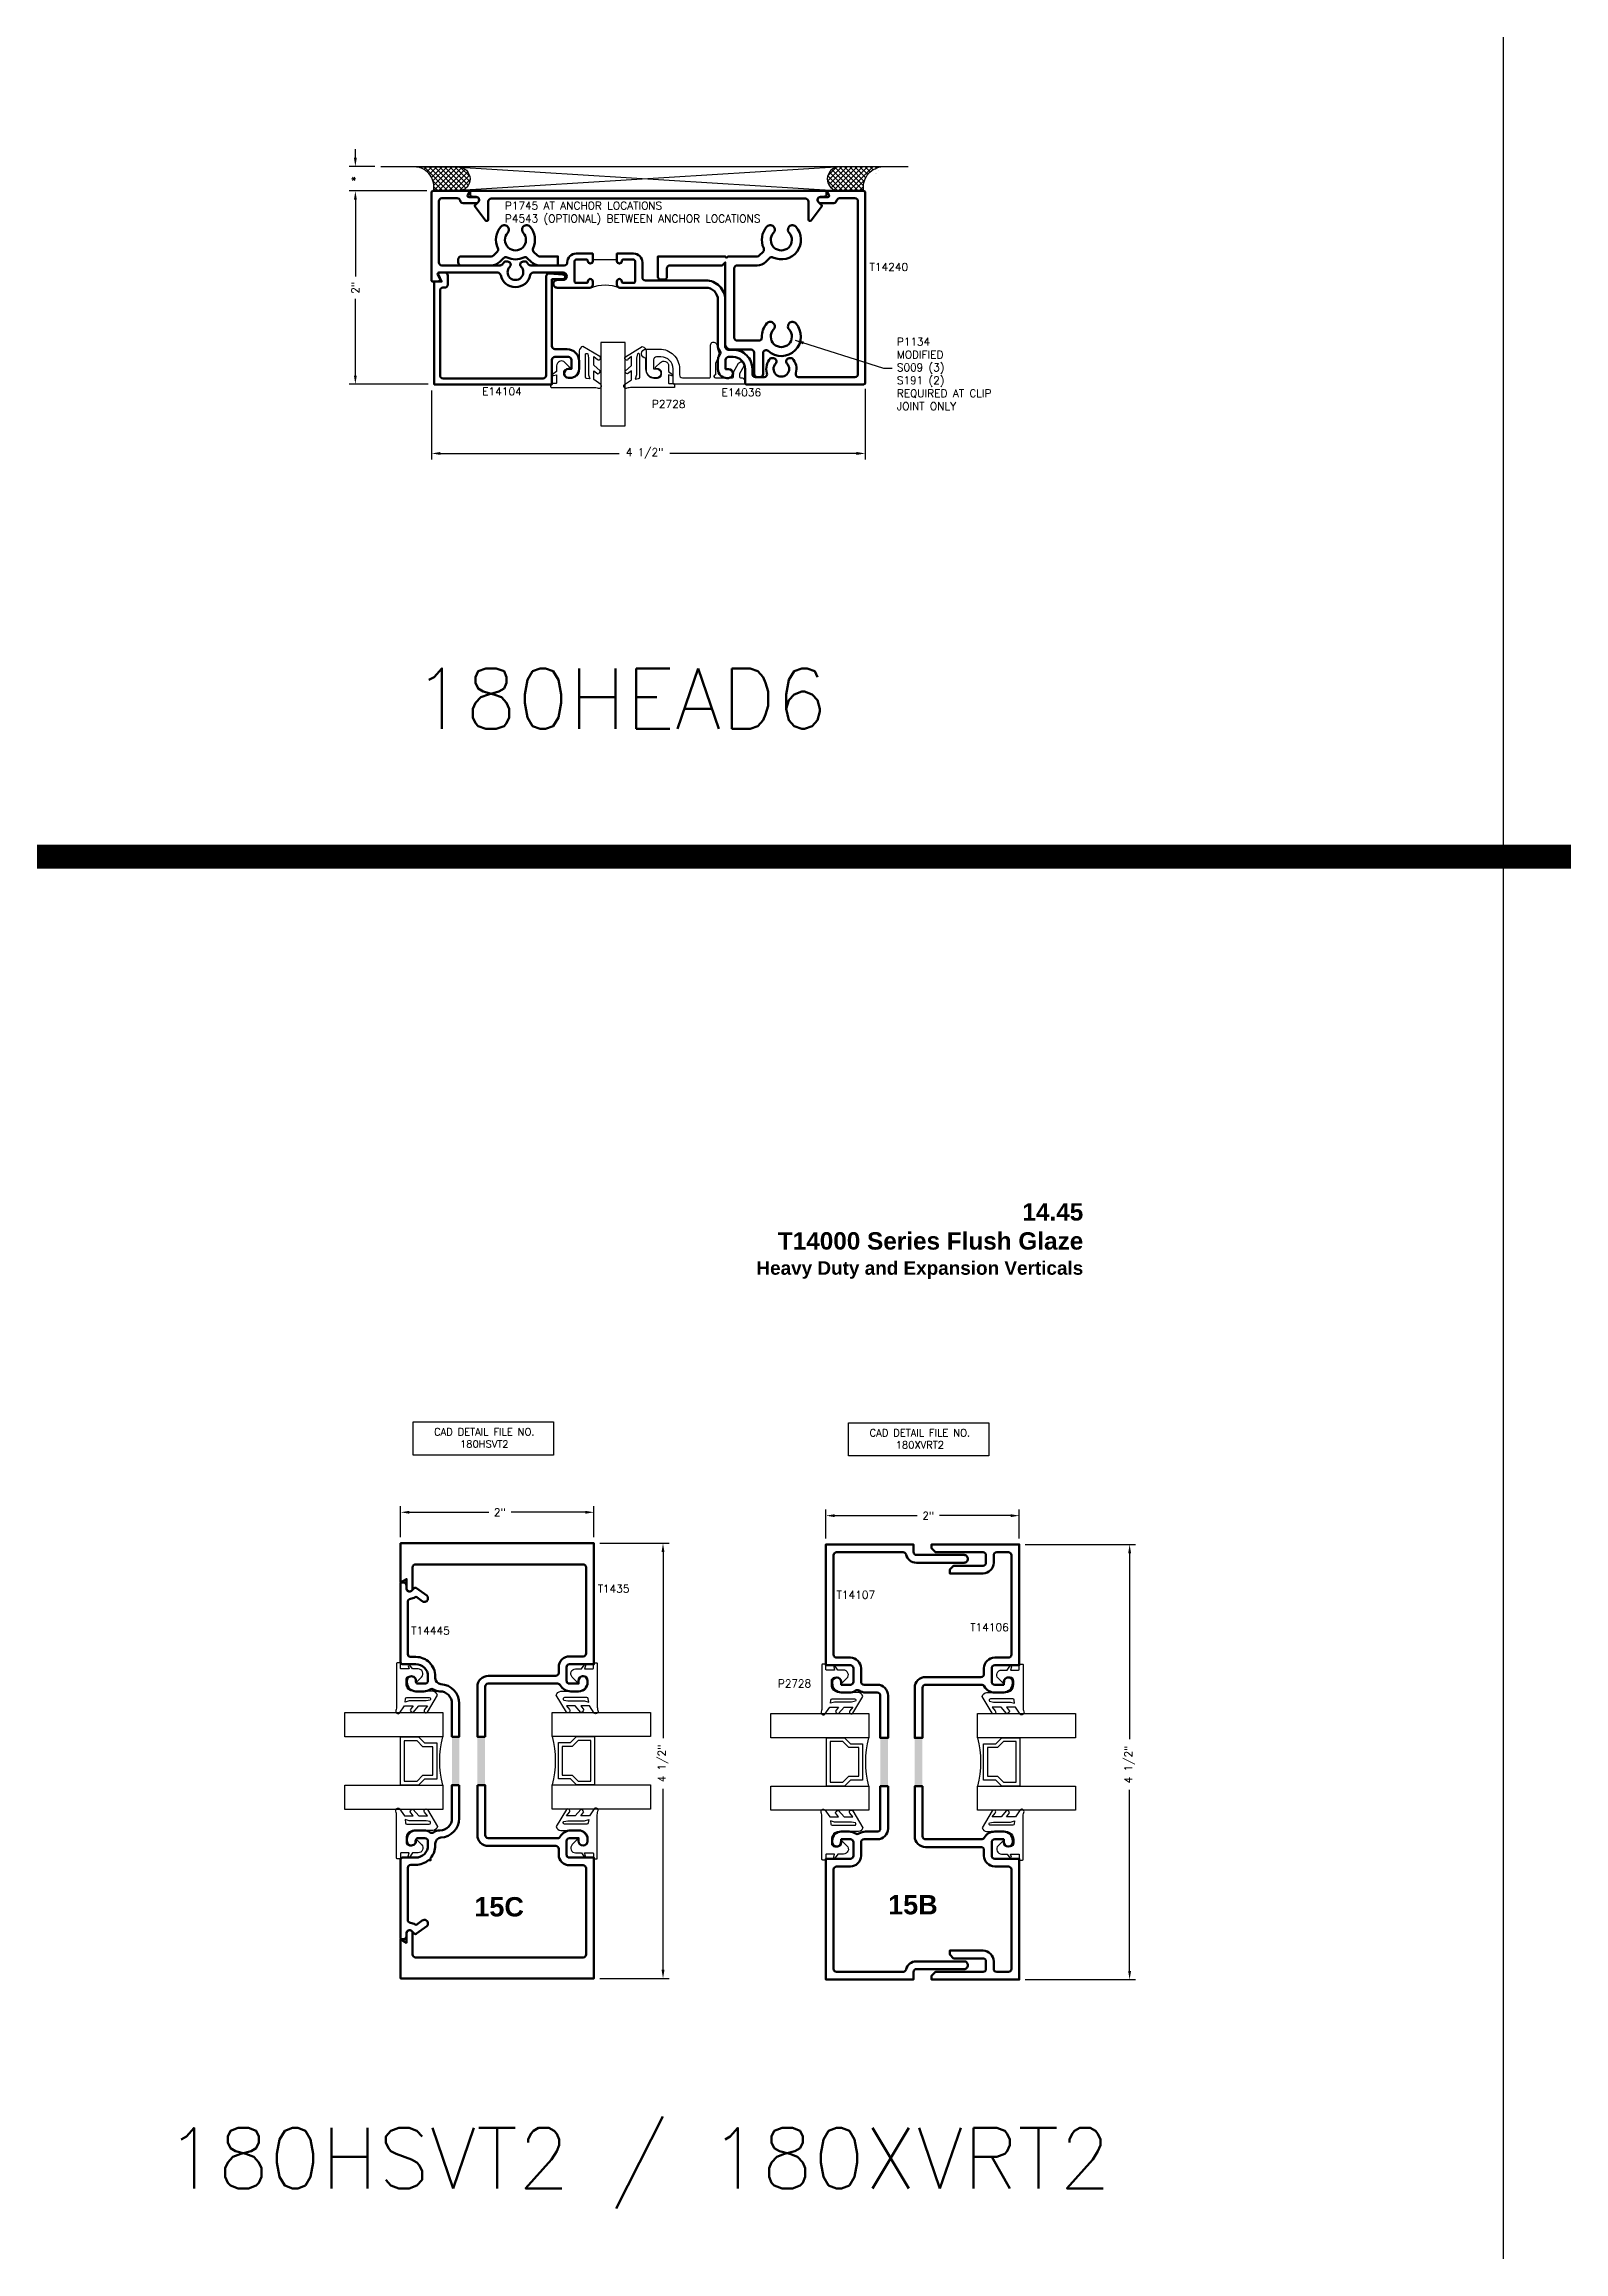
# Model space of a CAD drawing. Extents: x 0 to 139, y -15 to 75.
# Drawn here: x 15.97 to 31.69, y 30.45 to 53.28 of the extents above; entities that cross this region are included whole.
import ezdxf

# ---------------------------------------------------------------- set-up
doc = ezdxf.new("R2010")
doc.units = 0
doc.header["$MEASUREMENT"] = 0
doc.header["$PDMODE"] = 3
doc.layers.get('DEFPOINTS').update_dxf_attribs({"linetype": 'CONTINUOUS'})
for name, color, linetype in [('R-ANNO-DIMS', 3, 'CONTINUOUS'), ('R-ANNO-TEXT', 6, 'CONTINUOUS'), ('R-Det1', 4, 'CONTINUOUS'), ('R-Det2', 2, 'CONTINUOUS'), ('R-DET3', 5, 'CONTINUOUS'), ('R-OTLN', 1, 'CONTINUOUS'), ('R-PAT1', 5, 'CONTINUOUS'), ('TITLE', 7, 'CONTINUOUS')]:
    doc.layers.add(name, color=color, linetype=linetype)
doc.styles.get("Standard").update_dxf_attribs({"font": 'simplex'})
doc.dimstyles.new('1X', dxfattribs={"dimtxt": 0.08, "dimasz": 0.09, "dimexe": 0.0625, "dimexo": 0.0625, "dimgap": 0.062, "dimtad": 0, "dimdec": 5, "dimzin": 4, "dimdsep": 46, "dimlunit": 5, "dimtxsty": 'Standard', "dimcen": 0, "dimclrd": 256, "dimclre": 256, "dimclrt": 256, "dimadec": 0, "dimazin": 1, "dimtfac": 1, "dimtdec": 5, "dimtofl": 0, "dimtmove": 0, "dimatfit": 3, "dimfxl": 0, "dimfrac": 2, "dimtolj": 1, "dimtzin": 4, "dimarcsym": 0})
pattern_1 = [(45, (18.350474, 45.76748), (-0.0265165, 0.0265165), []), (135, (18.350474, 45.76748), (-0.0265165, -0.0265165), [])]

# ---------------------------------------------------------------- blocks, each defined once
blk = doc.blocks.new('*D21')
at = {"layer": 'DEFPOINTS', "color": 0}
for p in [(19.994, 51.762), (19.191, 49.763), (20.007, 49.763)]:
    blk.add_point(p, dxfattribs=at)
at = {"layer": 'R-ANNO-DIMS', "lineweight": -2}
for p, q in [((19.931, 51.762), (19.128, 51.762)), ((19.191, 51.672), (19.191, 50.878)), ((19.191, 49.853), (19.191, 50.647)), ((19.945, 49.763), (19.128, 49.763))]:
    blk.add_line(p, q, dxfattribs=at)
at = {"layer": 'R-ANNO-DIMS'}
for points in [[(19.176, 51.672), (19.206, 51.672), (19.191, 51.762)], [(19.176, 49.853), (19.206, 49.853), (19.191, 49.763)]]:
    blk.add_solid(points, dxfattribs=at)
at = {"layer": 'R-ANNO-DIMS', "insert": (19.191, 50.762), "char_height": 0.08, "attachment_point": 5, "rotation": 90}
blk.add_mtext('\\A1;2"', dxfattribs=at)
blk = doc.blocks.new('*D20')
at = {"layer": 'DEFPOINTS', "color": 0}
for p in [(24.464, 49.777), (19.979, 49.763), (19.979, 49.048)]:
    blk.add_point(p, dxfattribs=at)
at = {"layer": 'R-ANNO-DIMS', "lineweight": -2}
for p, q in [((19.979, 49.7), (19.979, 48.985)), ((24.464, 49.715), (24.464, 48.985)), ((20.069, 49.048), (21.921, 49.048)), ((24.374, 49.048), (22.445, 49.048))]:
    blk.add_line(p, q, dxfattribs=at)
at = {"layer": 'R-ANNO-DIMS'}
for points in [[(20.069, 49.063), (20.069, 49.033), (19.979, 49.048)], [(24.374, 49.063), (24.374, 49.033), (24.464, 49.048)]]:
    blk.add_solid(points, dxfattribs=at)
at = {"layer": 'R-ANNO-DIMS', "insert": (22.183, 49.048), "char_height": 0.08, "attachment_point": 5}
blk.add_mtext('\\A1;4 1/2"', dxfattribs=at)
blk = doc.blocks.new('*D22')
at = {"layer": 'DEFPOINTS', "color": 0}
for p in [(19.191, 52.015), (19.454, 52.015), (19.994, 51.762)]:
    blk.add_point(p, dxfattribs=at)
at = {"layer": 'R-ANNO-DIMS', "lineweight": -2}
for p, q in [((19.191, 52.105), (19.191, 52.195)), ((19.391, 52.015), (19.128, 52.015)), ((19.931, 51.762), (19.128, 51.762)), ((19.191, 51.672), (19.191, 51.582))]:
    blk.add_line(p, q, dxfattribs=at)
at = {"layer": 'R-ANNO-DIMS'}
for points in [[(19.176, 52.105), (19.206, 52.105), (19.191, 52.015)], [(19.176, 51.672), (19.206, 51.672), (19.191, 51.762)]]:
    blk.add_solid(points, dxfattribs=at)
at = {"layer": 'R-ANNO-DIMS', "insert": (19.191, 51.889), "char_height": 0.08, "attachment_point": 5, "rotation": 90}
blk.add_mtext('\\A1;*', dxfattribs=at)
blk = doc.blocks.new('*D39')
at = {"layer": 'DEFPOINTS', "color": 0}
for p in [(21.658, 37.778), (21.658, 33.278), (22.373, 33.278)]:
    blk.add_point(p, dxfattribs=at)
at = {"layer": 'R-ANNO-DIMS', "lineweight": -2}
for p, q in [((21.721, 37.778), (22.435, 37.778)), ((22.373, 37.688), (22.373, 35.764)), ((22.373, 33.368), (22.373, 35.24)), ((21.721, 33.278), (22.435, 33.278))]:
    blk.add_line(p, q, dxfattribs=at)
at = {"layer": 'R-ANNO-DIMS'}
for points in [[(22.358, 37.688), (22.388, 37.688), (22.373, 37.778)], [(22.358, 33.368), (22.388, 33.368), (22.373, 33.278)]]:
    blk.add_solid(points, dxfattribs=at)
at = {"layer": 'R-ANNO-DIMS', "insert": (22.373, 35.502), "char_height": 0.08, "attachment_point": 5, "rotation": 90}
blk.add_mtext('\\A1;4 1/2"', dxfattribs=at)
blk = doc.blocks.new('*D40')
at = {"layer": 'DEFPOINTS', "color": 0}
for p in [(19.658, 38.099), (19.658, 37.778), (21.658, 37.778)]:
    blk.add_point(p, dxfattribs=at)
at = {"layer": 'R-ANNO-DIMS', "lineweight": -2}
for p, q in [((19.658, 37.841), (19.658, 38.162)), ((21.658, 37.841), (21.658, 38.162)), ((19.748, 38.099), (20.57, 38.099)), ((21.568, 38.099), (20.801, 38.099))]:
    blk.add_line(p, q, dxfattribs=at)
at = {"layer": 'R-ANNO-DIMS'}
for points in [[(19.748, 38.114), (19.748, 38.084), (19.658, 38.099)], [(21.568, 38.114), (21.568, 38.084), (21.658, 38.099)]]:
    blk.add_solid(points, dxfattribs=at)
at = {"layer": 'R-ANNO-DIMS', "insert": (20.685, 38.099), "char_height": 0.08, "attachment_point": 5}
blk.add_mtext('\\A1;2"', dxfattribs=at)
blk = doc.blocks.new('P2728 gasket')
at = {"layer": 'R-Det2'}
blk.add_lwpolyline([(86.461, 33.362), (86.567, 33.537, 0.301952), (86.52, 33.577), (86.32, 33.577, -0.414214), (86.24, 33.657), (86.24, 33.695, -0.388879), (86.276, 33.735), (86.292, 33.736, -0.440011), (86.336, 33.696), (86.336, 33.682, 0.668179), (86.353, 33.675), (86.401, 33.724, 0.668179), (86.366, 33.809), (86.307, 33.809), (86.279, 33.849, 0.836323), (86.264, 33.842), (86.273, 33.809), (86.189, 33.809, -0.414214), (86.183, 33.815), (86.183, 33.865, 0.414214), (86.177, 33.871), (86.149, 33.871, 0.414214), (86.143, 33.865), (86.143, 33.427, -0.083245), (86.135, 33.378), (86.135, 33.378)], format="xyb", dxfattribs=at)
for points in [[(86.174, 33.352), (86.223, 33.426), (86.314, 33.426), (86.283, 33.384)], [(86.313, 33.359), (86.371, 33.426), (86.462, 33.426), (86.431, 33.388)]]:
    blk.add_lwpolyline(points, dxfattribs=at)
at = {"layer": 'R-Det2', "lineweight": 25}
blk.add_lwpolyline([(86.235, 33.499, -0.372312), (86.249, 33.512), (86.48, 33.512, -0.668179), (86.49, 33.486), (86.448, 33.478), (86.274, 33.478), (86.23, 33.465)], format="xyb", close=True, dxfattribs=at)
at = {"layer": 'R-Det2', "ltscale": 0.1}
for centre, radius, start, end in [((86.157, 33.369), 0.0237, 157.7655, 314.5007), ((86.313, 33.388), 0.0297, 188.4603, 270), ((86.446, 33.375), 0.0199, 139.7022, 319.7022)]:
    blk.add_arc(centre, radius, start, end, dxfattribs=at)
blk = doc.blocks.new('*D144')
at = {"layer": 'DEFPOINTS', "color": 0}
for p in [(26.057, 38.064), (24.058, 37.766), (26.057, 37.766)]:
    blk.add_point(p, dxfattribs=at)
at = {"layer": 'R-ANNO-DIMS', "lineweight": -2}
for p, q in [((24.058, 37.829), (24.058, 38.127)), ((26.057, 37.829), (26.057, 38.127)), ((24.148, 38.064), (25.002, 38.064)), ((25.967, 38.064), (25.232, 38.064))]:
    blk.add_line(p, q, dxfattribs=at)
at = {"layer": 'R-ANNO-DIMS'}
for points in [[(24.148, 38.079), (24.148, 38.049), (24.058, 38.064)], [(25.967, 38.079), (25.967, 38.049), (26.057, 38.064)]]:
    blk.add_solid(points, dxfattribs=at)
at = {"layer": 'R-ANNO-DIMS', "insert": (25.117, 38.064), "char_height": 0.08, "attachment_point": 5}
blk.add_mtext('\\A1;2"', dxfattribs=at)
blk = doc.blocks.new('*D145')
at = {"layer": 'DEFPOINTS', "color": 0}
for p in [(26.057, 37.766), (26.057, 33.266), (27.199, 33.266)]:
    blk.add_point(p, dxfattribs=at)
at = {"layer": 'R-ANNO-DIMS', "lineweight": -2}
for p, q in [((26.119, 37.766), (27.261, 37.766)), ((27.199, 37.676), (27.199, 35.752)), ((27.199, 33.356), (27.199, 35.228)), ((26.119, 33.266), (27.261, 33.266))]:
    blk.add_line(p, q, dxfattribs=at)
at = {"layer": 'R-ANNO-DIMS'}
for points in [[(27.184, 37.676), (27.214, 37.676), (27.199, 37.766)], [(27.184, 33.356), (27.214, 33.356), (27.199, 33.266)]]:
    blk.add_solid(points, dxfattribs=at)
at = {"layer": 'R-ANNO-DIMS', "insert": (27.199, 35.49), "char_height": 0.08, "attachment_point": 5, "rotation": 90}
blk.add_mtext('\\A1;4 1/2"', dxfattribs=at)

msp = doc.modelspace()

# ---------------------------------------------------------------- hatches: boundary and pattern name
at = {"layer": 'R-PAT1'}
h = msp.add_hatch(dxfattribs=at)
h.set_pattern_fill('ANSI37', color=256, scale=0.3, style=0)
h.set_pattern_definition(pattern_1)
edge = h.paths.add_edge_path()
edge.add_line((19.822365, 52.0121376), (20.2510084, 52.0121375))
edge.add_arc((20.2510083, 51.8863618), 0.1257757, -87.46272372, 89.9999926, ccw=False)
edge.add_line((20.2565763, 51.7607094), (20.0003859, 51.7622744))
edge.add_arc((19.7898881, 51.8006495), 0.2139673, 349.66809908, 441.2696477)
h = msp.add_hatch(dxfattribs=at)
h.set_pattern_fill('ANSI37', color=256, scale=0.3, style=0)
h.set_pattern_definition(pattern_1)
edge = h.paths.add_edge_path()
edge.add_line((24.6268695, 52.0118733), (24.1982261, 52.0118732))
edge.add_arc((24.1982261, 51.8860975), 0.1257757, 90.0000074, 267.46272372)
edge.add_line((24.1926581, 51.7604451), (24.4488485, 51.7620101))
edge.add_arc((24.6593464, 51.8003852), 0.2139673, 98.7303523, 190.33190092, ccw=False)
for points in [[(20.190177, 35.7783177), (20.265177, 35.7783177), (20.265177, 35.2783177), (20.190177, 35.2783177)], [(20.453177, 35.2783177), (20.533177, 35.2783177), (20.5331769, 35.7783075), (20.453177, 35.7783177)], [(24.6206343, 35.2663709), (24.7006343, 35.2663709), (24.7006343, 35.7663709), (24.6206343, 35.7663709)], [(24.9766343, 35.2663709), (25.0566343, 35.2663709), (25.0566343, 35.7663709), (24.9766343, 35.7663709)]]:
    msp.add_hatch(color=256, dxfattribs=at).paths.add_polyline_path(points)

# ---------------------------------------------------------------- linework, layer by layer
at = {"layer": 'R-ANNO-TEXT'}
for points in [[(19.7878564, 39.033291), (21.2393363, 39.033291), (21.2393363, 38.6912282), (19.7878564, 38.6912282)], [(24.2928107, 39.0235618), (25.7442907, 39.0235618), (25.7442907, 38.681499), (24.2928107, 38.681499)]]:
    msp.add_lwpolyline(points, close=True, dxfattribs=at)
at = {"layer": 'R-Det1', "color": 5}
msp.add_line((19.4536889, 52.0152608), (24.9096889, 52.0152608), dxfattribs=at)
at = {"layer": 'R-Det1', "lineweight": 50}
for points in [[(22.2208486, 51.6830091), (20.5958485, 51.683009, 0.4142135624), (20.5648485, 51.652009), (20.5648485, 51.466009, -0.722145632), (20.5378155, 51.4570529), (20.4238485, 51.6101675), (20.4617695, 51.6480888, 0.6681846236), (20.4398495, 51.7010091), (20.4078485, 51.7010091, -0.4142164072), (20.3768485, 51.732009), (20.3768485, 51.7630091), (22.2208486, 51.7630091), (24.0648486, 51.7630091), (24.0648486, 51.732009, -0.4142164072), (24.0338486, 51.7010091), (24.0018476, 51.7010091, 0.6681846236), (23.9799276, 51.6480888), (24.0178486, 51.6101675), (23.9038816, 51.4570529, -0.722145632), (23.8768486, 51.466009), (23.8768486, 51.652009, 0.4142135624), (23.8458486, 51.683009)], [(21.3802918, 50.1265091, -0.4144), (21.5052918, 50.0015091), (21.5052918, 49.9215091, -0.4139789032), (21.4122918, 49.8285091), (21.3957918, 49.8285091, -1), (21.3957918, 49.9215091), (21.4252918, 49.9215091), (21.4252918, 50.0155091, 0.4129032258), (21.3942918, 50.0465091), (21.2552918, 50.0465091, 0.4129032258), (21.2242918, 50.0155091), (21.2242918, 49.7625091), (20.0071918, 49.7625091), (20.0071918, 50.8245091), (20.0821918, 50.8245091), (20.0495918, 50.8949091, -0.5484584395), (20.0641918, 50.9175091), (20.1171918, 50.9175091, -0.4133333333), (20.1471918, 50.8875091), (20.1471918, 50.8245091), (20.1471918, 50.7935091, -0.4129032258), (20.1161918, 50.7625091), (20.0971918, 50.7625091, 0.4133333333), (20.0671918, 50.7325091), (20.0671918, 49.8555091, 0.4129032258), (20.0981918, 49.8245091), (21.1332918, 49.8245091, 0.4129032258), (21.1642918, 49.8555091), (21.1642918, 50.8787091, -0.4379270187), (21.1977918, 50.9096091), (21.3380918, 50.8984091, -0.963981017), (21.3361918, 50.8485091), (21.2242918, 50.8485091), (21.2242918, 50.1575091, 0.4129032258), (21.2552918, 50.1265091), (21.3802918, 50.1265091)], [(20.190177, 35.7783177), (20.190177, 36.1223183, 0.4135158467), (20.0654748, 36.2473179, -0.143455795), (19.998477, 36.2671177, 0.2925397147), (19.964977, 36.2671177, -0.1452865705), (19.897477, 36.2473177), (19.817177, 36.2473177, -0.4150537634), (19.724177, 36.3403177), (19.724177, 36.3568177, -1.0129010917), (19.817177, 36.3556177), (19.817177, 36.3473177, 0.4142135624), (19.837177, 36.3273177), (19.911177, 36.3273177, 0.4161327233), (19.942177, 36.3583177), (19.942177, 36.4033177, 0.4142135624), (19.817177, 36.5283177), (19.678177, 36.5283177, -0.4142135624), (19.658177, 36.5483177), (19.658177, 37.3623177, -0.4142135624), (19.668177, 37.3723177), (19.689177, 37.3723177, -0.4129032258), (19.720177, 37.3413177), (19.720177, 37.3093177, 0.6690389661), (19.773077, 37.2873177), (19.7987532, 37.3130617, -0.3726509123), (19.8248599, 37.3149787), (19.929677, 37.2369177, -0.2383281561), (19.942177, 37.2121177), (19.942177, 37.2088177, -0.6157428407), (19.882277, 37.1787177), (19.826577, 37.2202177, 0.3082190999), (19.809377, 37.2207177, -0.1213374475), (19.761177, 37.2037177, 0.3842927381), (19.733177, 37.1729177), (19.733177, 36.6333177, 0.4166706115), (19.763177, 36.6033177), (19.817177, 36.6033177, -0.4142135624), (20.017177, 36.4033177), (20.017177, 36.3839434, 0.3986406071), (20.075864, 36.322032, -0.3986406071), (20.265177, 36.1223177), (20.265177, 35.7783177)], [(20.265177, 35.2783177), (20.265177, 34.9343177, -0.3986406071), (20.075864, 34.7346035, 0.3986406071), (20.017177, 34.6726921), (20.017177, 34.6533177, -0.1786830484), (19.9692049, 34.5233658), (19.9692049, 34.5012898), (19.9471289, 34.5012898, -0.1786830484), (19.817177, 34.4533177), (19.763177, 34.4533177, 0.4133333333), (19.733177, 34.4233177), (19.733177, 33.8836177, 0.3842927381), (19.761177, 33.8528177, -0.1250270914), (19.809377, 33.8358177, 0.3082190999), (19.826577, 33.8363177), (19.882277, 33.8778177, -0.6157428407), (19.942177, 33.8477177), (19.942177, 33.8445177, -0.2391768851), (19.929677, 33.8196177), (19.8248394, 33.7416299, -0.3721215311), (19.7987601, 33.7435347), (19.773077, 33.7692177, 0.667873573), (19.720177, 33.7473177), (19.720177, 33.7153177, -0.4161327233), (19.689177, 33.6843177), (19.668177, 33.6843177, -0.4142135624), (19.658177, 33.6943177), (19.658177, 34.5083177, -0.4142135624), (19.678177, 34.5283177), (19.817177, 34.5283177, 0.4142135624), (19.942177, 34.6533177), (19.942177, 34.6983177, 0.4129032258), (19.911177, 34.7293177), (19.837177, 34.7293177, 0.4142135624), (19.817177, 34.7093177), (19.817177, 34.7009177, -1.0118394562), (19.724177, 34.6998177), (19.724177, 34.7163177, -0.4139789032), (19.817177, 34.8093177), (19.897477, 34.8093177, -0.1438656715), (19.964977, 34.7894177, 0.2925397147), (19.998477, 34.7894177, -0.1425656593), (20.0657325, 34.8093169, 0.4129124678), (20.190177, 34.9343157), (20.190177, 35.2783177)]]:
    msp.add_lwpolyline(points, format="xyb", close=True, dxfattribs=at)
at = {"layer": 'R-Det1'}
msp.add_lwpolyline([(22.3198485, 50.12746), (22.3378485, 50.12746, -0.4142135624), (22.5428485, 49.92246), (22.5428485, 49.86046, 0.4142135624), (22.5738485, 49.82946), (22.8498485, 49.82946, 0.4142135624), (22.8648485, 49.84446), (22.8648485, 50.16796, -0.7660915713), (22.9226485, 50.18346), (22.9678485, 50.10516, -0.2613254343), (22.9672485, 50.07306), (22.9148485, 49.98226), (22.9148485, 49.86046, 0.4133333333), (22.8998485, 49.84546), (22.8998485, 49.84446, 0.4133333333), (22.9148485, 49.82946), (23.0868485, 49.82946, 0.4142135624), (23.1018485, 49.84446), (23.1018485, 49.88746), (23.1552005, 49.9799229, -1), (23.2089005, 49.9489229), (23.1638485, 49.8709119), (23.1638485, 49.84446, 0.4142135624), (23.1788485, 49.82946), (23.1929617, 49.82946, -0.2678077575), (23.2059481, 49.8219669), (23.2218485, 49.79446), (23.2218485, 49.76346), (22.4768485, 49.76346), (22.4768485, 49.92246, 0.4142135624), (22.3518485, 50.04746), (22.3068485, 50.04746, 0.4129032258), (22.2758485, 50.01646), (22.2758485, 49.92246), (22.3053485, 49.92246, -1), (22.3053485, 49.82946), (22.2888485, 49.82946, -0.4150537634), (22.1958485, 49.92246), (22.1958485, 50.03376, -1), (22.1958485, 50.12746), (22.3288485, 50.12746)], format="xyb", dxfattribs=at)
at = {"layer": 'R-Det2'}
for points in [[(21.7311063, 50.1967091), (21.7311063, 49.3341158), (21.9811063, 49.3341158), (21.9811063, 50.1967091), (21.7311063, 50.1967091)], [(19.6971052, 35.3169907), (19.8285367, 35.3169907), (19.8905367, 35.3789907), (19.9921052, 35.3789907), (19.9921052, 35.6749907), (19.8905367, 35.6749907), (19.8285367, 35.7369907), (19.6971052, 35.7369907), (19.6971052, 35.3169907)], [(21.6258787, 35.7397617), (21.4944473, 35.7397617), (21.4324473, 35.6777617), (21.3308787, 35.6777617), (21.3308787, 35.3817617), (21.4324473, 35.3817617), (21.4944473, 35.3197617), (21.6258787, 35.3197617), (21.6258787, 35.7397617)], [(24.1025151, 35.3078912), (24.2339466, 35.3078912), (24.2959466, 35.3698912), (24.3975151, 35.3698912), (24.3975151, 35.6658912), (24.2959466, 35.6658912), (24.2339466, 35.7278912), (24.1025151, 35.7278912), (24.1025151, 35.3078912)], [(26.0243313, 35.7279422), (25.8928998, 35.7279422), (25.8308998, 35.6659422), (25.7293313, 35.6659422), (25.7293313, 35.3699422), (25.8308998, 35.3699422), (25.8928998, 35.3079422), (26.0243313, 35.3079422), (26.0243313, 35.7279422)]]:
    msp.add_lwpolyline(points, dxfattribs=at)
for points in [[(20.0951053, 35.2769907), (20.0951052, 35.0269907), (19.0810215, 35.0269907), (19.0810215, 35.2769907), (19.6571052, 35.2769907), (19.6571052, 35.7769907), (19.0810215, 35.7769907), (19.0810215, 36.0269907), (20.0951052, 36.0269907), (20.0951052, 35.7769907), (19.6571052, 35.7769907), (19.8451052, 35.7769907), (19.9071052, 35.7149907), (20.0321052, 35.7149907), (20.0321052, 35.3389907), (19.9071052, 35.3389907), (19.8451052, 35.2769907), (19.6571052, 35.2769907), (20.0951052, 35.2769907, -0.1233101835), (20.0951052, 35.7769907, 0.8755579354)], [(21.2278787, 35.7797617), (21.2278787, 36.0297617), (22.2419625, 36.0297617), (22.2419625, 35.7797617), (21.6658787, 35.7797617), (21.6658787, 35.2797617), (22.2419625, 35.2797617), (22.2419625, 35.0297617), (21.2278787, 35.0297617), (21.2278787, 35.2797617), (21.6658787, 35.2797617), (21.4778787, 35.2797617), (21.4158787, 35.3417617), (21.2908787, 35.3417617), (21.2908787, 35.7177617), (21.4158787, 35.7177617), (21.4778787, 35.7797617), (21.6658787, 35.7797617), (21.2278787, 35.7797617, -0.1233101835), (21.2278787, 35.2797617, 0.8755579354)], [(24.5005152, 35.2678912), (24.5005151, 35.0178912), (23.4864314, 35.0178912), (23.4864314, 35.2678912), (24.0625151, 35.2678912), (24.0625151, 35.7678912), (23.4864314, 35.7678912), (23.4864314, 36.0178912), (24.5005151, 36.0178912), (24.5005151, 35.7678912), (24.0625151, 35.7678912), (24.2505151, 35.7678912), (24.3125151, 35.7058912), (24.4375151, 35.7058912), (24.4375151, 35.3298912), (24.3125151, 35.3298912), (24.2505151, 35.2678912), (24.0625151, 35.2678912), (24.5005151, 35.2678912, -0.1233101835), (24.5005151, 35.7678912, 0.8755579354)], [(25.6263312, 35.7679422), (25.6263313, 36.0179422), (26.640415, 36.0179422), (26.640415, 35.7679422), (26.0643313, 35.7679422), (26.0643313, 35.2679422), (26.640415, 35.2679422), (26.640415, 35.0179422), (25.6263313, 35.0179422), (25.6263313, 35.2679422), (26.0643313, 35.2679422), (25.8763313, 35.2679422), (25.8143313, 35.3299422), (25.6893313, 35.3299422), (25.6893313, 35.7059422), (25.8143313, 35.7059422), (25.8763313, 35.7679422), (26.0643313, 35.7679422), (25.6263313, 35.7679422, -0.1233101835), (25.6263313, 35.2679422, 0.8755579354)]]:
    msp.add_lwpolyline(points, format="xyb", dxfattribs=at)
at = {"layer": 'R-DET3'}
for p, q in [((24.2138485, 52.0120101), (20.2138485, 51.7620101)), ((20.2138485, 52.0120101), (24.2138485, 51.7620101))]:
    msp.add_line(p, q, dxfattribs=at)
at = {"layer": 'R-DET3', "lineweight": 50}
for points in [[(20.2538425, 51.0239991), (20.2538425, 51.0549991, -0.4142135624), (20.2848425, 51.0859991), (20.59723, 51.0859991, 0.1989123674), (20.6191503, 51.0950788), (20.6585871, 51.1345156, 0.3180460654), (20.6646301, 51.1698171, -0.3065542285), (20.6981517, 51.3937399, -0.5062303828), (20.7726502, 51.385515, -0.3278181232), (20.7666084, 51.3307901, 2.2780811719), (20.9270767, 51.3307901, -0.3278181232), (20.9210348, 51.385515, -0.5062303828), (20.9955334, 51.3937399, -0.3065542285), (21.029055, 51.1698171, 0.3180460654), (21.0350979, 51.1345156), (21.0745248, 51.0950888, 0.1989123674), (21.0964451, 51.0860091), (21.2852325, 51.0860091), (21.2852325, 50.9930091), (21.0968593, 50.9930091, -0.1989123674), (21.0084709, 51.0296208), (20.969337, 51.0687547, 0.3180460654), (20.9340356, 51.0747977, -0.2269397181), (20.7596495, 51.0747977, 0.3180460654), (20.724348, 51.0687547), (20.6852041, 51.0296108, -0.1989123674), (20.5968158, 50.9929991), (20.2848425, 50.9929991, -0.4142135624)], [(23.1088465, 50.2453457, 0.4142135624), (23.1398465, 50.2143457), (23.3641347, 50.2143457, 0.4289597164), (23.3950958, 50.2468976, -0.2010444958), (23.4481517, 50.3937399, -0.0616447566), (23.4568575, 50.4011347, -0.4311315419), (23.5226502, 50.385515, -0.3278181232), (23.5166084, 50.3307901, 2.2780811719), (23.6770767, 50.3307901, -0.3278181232), (23.6710348, 50.385515, -0.5062303828), (23.7455334, 50.3937399, -0.956981471), (23.4607309, 50.1077532, 0.6516590583), (23.4088425, 50.0848474), (23.4088425, 49.8680101, -0.4142135624), (23.3778425, 49.8370101), (23.3468425, 49.8370101, -0.4142135624), (23.3158425, 49.8680101), (23.3158425, 50.0903457, 0.4142135624), (23.2848425, 50.1213457), (23.0778465, 50.1213457, -0.4142135624), (23.0158465, 50.1833457), (23.0158465, 51.023048), (22.9858077, 50.9930091), (22.4447325, 50.9930091, 0.4142135624), (22.4137325, 50.9620091), (22.4137325, 50.8760091, -0.4142135624), (22.3827325, 50.8450091), (22.3517325, 50.8450091, -0.4142135624), (22.3207325, 50.8760091), (22.3207325, 51.0860091), (23.0158181, 51.0860091), (23.0308181, 51.0710091), (23.0458181, 51.0860091), (23.34724, 51.0860091, 0.1989123674), (23.3691603, 51.0950888), (23.4085871, 51.1345156, 0.3180460654), (23.4146301, 51.1698171, -0.3065542285), (23.4481517, 51.3937399, -0.5062303828), (23.5226502, 51.385515, -0.3278181232), (23.5166084, 51.3307901, 2.2780811719), (23.6770767, 51.3307901, -0.3278181232), (23.6710348, 51.385515, -0.5062303828), (23.7455334, 51.3937399, -0.8256018173), (23.5096495, 51.0747977, 0.3180460654), (23.474348, 51.0687547), (23.4349212, 51.0293279, -0.1989123674), (23.34724, 50.9930091), (23.1398465, 50.9930091, 0.4142135624), (23.1088465, 50.9620091)]]:
    msp.add_lwpolyline(points, format="xyb", close=True, dxfattribs=at)
at = {"layer": 'R-OTLN', "lineweight": 50}
for points in [[(21.5962325, 51.0370101, 0.4142135624), (21.5812325, 51.0520101), (21.4732325, 51.0520101, 0.4142135624), (21.4582325, 51.0370101), (21.4582325, 50.8270101, 0.4142135624), (21.4732325, 50.8120101), (21.5812325, 50.8120101, 0.4142135624), (21.5962325, 50.8270101, -0.4142135624), (21.6212325, 50.8520101, -0.4142135624), (21.6462325, 50.8270101), (21.6462325, 50.7930101, -0.4142135624), (21.6152325, 50.7620101), (21.2782325, 50.7620101, -0.4142135624), (21.2382325, 50.8020101, -0.4142135624), (21.2782325, 50.8420101), (21.340483, 50.8420101, 1), (21.340483, 50.9175091), (21.0302357, 50.9175091, 0.3577911887), (20.9998317, 50.8925585, -0.8206356711), (20.6938534, 50.8925585, 0.3577911887), (20.6634493, 50.9175091), (20.0556835, 50.9175091, 0.5773640241), (20.0426925, 50.8950091), (20.0718485, 50.8445101), (20.0518485, 50.8245091), (19.9938485, 50.8245091, -0.4142135624), (19.9788485, 50.8395091), (19.9788485, 51.7470101, -0.4142135624), (19.9938485, 51.7620101), (20.3612601, 51.7620101, -0.5773502692), (20.3690543, 51.7485101), (20.3534658, 51.7215101, 0.5773502692), (20.3664562, 51.6990101), (20.4408485, 51.6990101, -1), (20.4408485, 51.6370101), (20.3044166, 51.6370101, -0.3582490687), (20.2740027, 51.6620101, 0.3582490687), (20.2435889, 51.6870101), (20.0848485, 51.6870101, 0.4142135624), (20.0538485, 51.6560101), (20.0538485, 51.0235091, 0.4142135624), (20.0848485, 50.9925091), (20.6891655, 50.9925091, 0.2562196458), (20.7153061, 51.0068458, -0.0516171452), (20.7352691, 51.0320101), (20.7658425, 51.0320101, -0.6757771741), (20.7884427, 50.9791098, 2.3476027329), (20.9052424, 50.9791098, -0.6757771741), (20.9278425, 51.0320101), (20.958416, 51.0320101, -0.0516171452), (20.9783789, 51.0068458, 0.2562196458), (21.0045196, 50.9925091), (21.3522325, 50.9925091, 0.4142135624), (21.3832325, 51.0235091), (21.3832325, 51.0240101, -0.4142135624), (21.4732325, 51.1140101), (21.6462325, 51.1140101), (21.6462325, 51.0370101, -0.4142135624), (21.6212325, 51.0120101, -0.4142135624)], [(22.1902325, 50.8370101), (22.8158465, 50.8370101, -0.4142135624), (23.0158465, 50.6370101), (23.0158465, 50.1520101, 0.4142135624), (23.0468465, 50.1210101), (23.0968485, 50.1210101, -0.4142135624), (23.2968485, 49.9210101), (23.2968485, 49.8680101, 0.4142135624), (23.3278485, 49.8370101), (23.4181137, 49.8370101, 0.5046141751), (23.4477425, 49.8771278, -0.2746427098), (23.4852406, 50.0320101), (23.5158655, 50.0320101, -0.6751799327), (23.5384126, 49.9791077, 2.3463521494), (23.6552727, 49.9791075, -0.6752130473), (23.6778195, 50.0320111), (23.7084443, 50.0320103, -0.2746432207), (23.7459425, 49.8771278, 0.5046141751), (23.7755714, 49.8370101), (24.3578485, 49.8370101, 0.4142135624), (24.3888485, 49.8680101), (24.3888485, 51.6560101, 0.4142135624), (24.3578485, 51.6870101), (24.1991081, 51.6870101, 0.3582490687), (24.1686943, 51.6620101, -0.3582490687), (24.1382805, 51.6370101), (24.0018485, 51.6370101, -1), (24.0018485, 51.6990101), (24.0762408, 51.6990101, 0.5773502692), (24.0892312, 51.7215101), (24.0736428, 51.7485101, -0.5773502692), (24.081437, 51.7620101), (24.4488485, 51.7620101, -0.4142135624), (24.4638485, 51.7470101), (24.4638485, 49.7770101, -0.4142135624), (24.4488485, 49.7620101), (23.2368485, 49.7620101, -0.4142135624), (23.2218485, 49.7770101), (23.2218485, 49.9210101, 0.4142135624), (23.0968485, 50.0460101), (23.0518475, 50.0460101, 0.4142135624), (23.0208475, 50.0150101), (23.0208475, 49.9210111), (23.0503485, 49.9210111, -1), (23.0503485, 49.8280111), (23.0338485, 49.8280101, -0.4177891482), (22.9408476, 49.9208917), (22.9408465, 50.0152908), (22.9408496, 50.0138096), (22.9408475, 50.0150101), (22.9408465, 50.0150101, -0.1316524976), (22.9550478, 50.0680101, 0.2679491924), (22.9550478, 50.0990101, -0.1316524976), (22.9408465, 50.1520101), (22.9408465, 50.6370101, 0.4142135624), (22.8158465, 50.7620101), (21.9272325, 50.7620101, -0.4142135624), (21.8962325, 50.7930101), (21.8962325, 50.8270101, -0.4142135624), (21.9212325, 50.8520101, -0.4142135624), (21.9462325, 50.8270101, 0.4142135624), (21.9612325, 50.8120101), (22.0692325, 50.8120101, 0.4142135624), (22.0842325, 50.8270101), (22.0842325, 51.0370101, 0.4142135624), (22.0692325, 51.0520101), (21.9612325, 51.0520101, 0.4142135624), (21.9462325, 51.0370101, -0.4142135624), (21.9212325, 51.0120101, -0.4142135624), (21.8962325, 51.0370101), (21.8962325, 51.1140101), (22.0692325, 51.1140101, -0.4142135624), (22.1592325, 51.0240101), (22.1592325, 50.8680101, 0.4142135624)], [(20.533177, 35.7783177), (20.533177, 36.2963177, -0.4193548387), (20.564177, 36.3273177), (21.282877, 36.3273177, -0.2751381828), (21.309977, 36.3114177, 0.2718429418), (21.419177, 36.2473177), (21.499177, 36.2473177, 0.4129032258), (21.592177, 36.3403177), (21.592177, 36.3568177, 1), (21.499177, 36.3568177), (21.499177, 36.3273177), (21.405177, 36.3273177, -0.4161327233), (21.374177, 36.3583177), (21.374177, 36.4973177, -0.4193548387), (21.405177, 36.5283177), (21.658177, 36.5283177), (21.658177, 37.7783177), (19.658177, 37.7783177), (19.658177, 37.3723177), (19.721177, 37.4087177), (19.721177, 37.3103177, 0.4161327233), (19.752177, 37.2793177, 0.4129032258), (19.783177, 37.3103177), (19.783177, 37.5293177, -0.4193548387), (19.814177, 37.5603177), (21.547177, 37.5603177, -0.4161327233), (21.578177, 37.5293177), (21.578177, 36.6393177, -0.4129032258), (21.547177, 36.6083177), (21.405177, 36.6083177, 0.4144144144), (21.294177, 36.4973177), (21.294177, 36.4383177, -0.4129032258), (21.263177, 36.4073177), (20.564177, 36.4073177, 0.4144144144), (20.453177, 36.2963177), (20.453177, 35.7783177)], [(24.4216343, 36.3463709, 0.4129032258), (24.4526343, 36.3153709), (24.5896343, 36.3153709, -0.4144144144), (24.7006343, 36.2043709), (24.7006343, 35.7663709), (24.6206343, 35.7663709), (24.6206343, 36.2043709, 0.4161327233), (24.5896343, 36.2353709), (24.4666343, 36.2353709, -0.1438783915), (24.3985343, 36.2555709, 0.2958579882), (24.3647343, 36.2555709, -0.1446800426), (24.2966343, 36.2353709), (24.2166343, 36.2353709, -0.4129032258), (24.1236343, 36.3283709), (24.1236343, 36.3448709, -1), (24.2166343, 36.3448709), (24.2166343, 36.3153709), (24.3106343, 36.3153709, 0.4161327233), (24.3416343, 36.3463709), (24.3416343, 36.4853709, 0.4161327233), (24.3106343, 36.5163709), (24.0576343, 36.5163709), (24.0576343, 37.7663709), (24.9636343, 37.7663709), (24.9636343, 37.6883709, 0.4129032258), (24.9946343, 37.6573709), (25.4866343, 37.6573709, -0.415), (25.5266343, 37.6173709, -0.415), (25.4866343, 37.5773709), (24.9946343, 37.5773709, -0.346473958), (24.8867343, 37.6625709, 0.3485231626), (24.8565343, 37.6863709), (24.1686343, 37.6863709, 0.4129032258), (24.1376343, 37.6553709), (24.1376343, 36.6273709, 0.4129032258), (24.1686343, 36.5963709), (24.3106343, 36.5963709, -0.4144144144), (24.4216343, 36.4853709)], [(25.6925343, 36.4263709), (25.6925343, 36.4853709, -0.4137777211), (25.8036343, 36.5963709), (25.9456343, 36.5963709, 0.4161327233), (25.9766343, 36.6273709), (25.9766343, 37.6553709, 0.4129032258), (25.9456343, 37.6863709), (25.8245343, 37.6863709, 0.4129032258), (25.7935343, 37.6553709), (25.7935343, 37.5773709, -0.4144144144), (25.6825343, 37.4663709), (25.3385343, 37.4663709), (25.3385343, 37.5063709), (25.3785343, 37.5463709), (25.6825343, 37.5463709, 0.4193548387), (25.7135343, 37.5773709), (25.7135343, 37.6553709, 0.4161327233), (25.6825343, 37.6863709), (25.1906343, 37.6863709), (25.1506343, 37.7263709), (25.1506343, 37.7663709), (26.0566343, 37.7663709), (26.0566343, 36.5163709), (25.8036343, 36.5163709, 0.4138467965), (25.7725343, 36.4853709), (25.7725343, 36.3463709, 0.4170710678), (25.8036343, 36.3153709), (25.8975343, 36.3153709), (25.8975343, 36.3448709, -0.998926463), (25.9906343, 36.3448709), (25.9906343, 36.3283709, -0.4142935948), (25.8975343, 36.2353709), (25.8036343, 36.2353709, -0.2718429418), (25.6944343, 36.2994709, 0.2696461314), (25.6673343, 36.3153709), (25.0876343, 36.3153709, 0.4161327233), (25.0566343, 36.2843709), (25.0566343, 35.7663709), (24.9766343, 35.7663709), (24.9766343, 36.2843709, -0.4144144144), (25.0876343, 36.3953709), (25.6615343, 36.3953709, 0.4193548387)], [(20.453177, 35.2783177), (20.453177, 34.7603177, 0.4144144144), (20.564177, 34.6493177), (21.263177, 34.6493177, -0.4161327233), (21.294177, 34.6183177), (21.294177, 34.5593177, 0.4144144144), (21.405177, 34.4483177), (21.547177, 34.4483177, -0.4161327233), (21.578177, 34.4173177), (21.578177, 33.5273177, -0.4129032258), (21.547177, 33.4963177), (19.814177, 33.4963177, -0.4161327233), (19.783177, 33.5273177), (19.783177, 33.7463177, 0.4161327233), (19.752177, 33.7773177, 0.4193548387), (19.721177, 33.7463177), (19.721177, 33.6480177), (19.658177, 33.6843177), (19.658177, 33.2783177), (21.658177, 33.2783177), (21.658177, 34.5283177), (21.405177, 34.5283177, -0.4161327233), (21.374177, 34.5593177), (21.374177, 34.6983177, -0.4193548387), (21.405177, 34.7293177), (21.499177, 34.7293177), (21.499177, 34.6998177, 1), (21.592177, 34.6998177), (21.592177, 34.7163177, 0.4139789032), (21.499177, 34.8093177), (21.419177, 34.8093177, 0.2718429418), (21.309977, 34.7452177, -0.2696461314), (21.282877, 34.7293177), (20.564177, 34.7293177, -0.4161327233), (20.533177, 34.7603177), (20.533177, 35.2783177)], [(24.7006343, 35.2663709), (24.7006343, 34.8283709, -0.4144144144), (24.5896343, 34.7173709), (24.4526343, 34.7173709, 0.4129032258), (24.4216343, 34.6863709), (24.4216343, 34.5473709, -0.4144144144), (24.3106343, 34.4363709), (24.1686343, 34.4363709, 0.4129032258), (24.1376343, 34.4053709), (24.1376343, 33.3773709, 0.4129032258), (24.1686343, 33.3463709), (24.8565343, 33.3463709, 0.344434827), (24.8867343, 33.3701709, -0.3476160229), (24.9946343, 33.4553709), (25.4866343, 33.4553709, -0.415), (25.5266343, 33.4153709, -0.415), (25.4866343, 33.3753709), (24.9946343, 33.3753709, 0.4129032258), (24.9636343, 33.3443709), (24.9636343, 33.2663709), (24.0576343, 33.2663709), (24.0576343, 34.5163709), (24.3106343, 34.5163709, 0.4161327233), (24.3416343, 34.5473709), (24.3416343, 34.6863709, 0.4161327233), (24.3106343, 34.7173709), (24.2166343, 34.7173709), (24.2166343, 34.6878709, -1), (24.1236343, 34.6878709), (24.1236343, 34.7043709, -0.4139789032), (24.2166343, 34.7973709), (24.2966343, 34.7973709, -0.1473789051), (24.3647343, 34.7771709, 0.2958579882), (24.3985343, 34.7771709, -0.1465778598), (24.4666343, 34.7973709), (24.5896343, 34.7973709, 0.4161327233), (24.6206343, 34.8283709), (24.6206343, 35.2663709)], [(25.6925343, 34.5473709), (25.6925343, 34.6063709, 0.4193548387), (25.6615343, 34.6373709), (25.0876343, 34.6373709, -0.4144144144), (24.9766343, 34.7483709), (24.9766343, 35.2663709), (25.0566343, 35.2663709), (25.0566343, 34.7483709, 0.4161327233), (25.0876343, 34.7173709), (25.6673343, 34.7173709, 0.2696461314), (25.6944343, 34.7332709, -0.2718429418), (25.8036343, 34.7973709), (25.8975343, 34.7973709, -0.4142935948), (25.9906343, 34.7043709), (25.9906343, 34.6878709, -0.998926463), (25.8975343, 34.6878709), (25.8975343, 34.7173709), (25.8036343, 34.7173709, 0.4170710678), (25.7725343, 34.6863709), (25.7725343, 34.5473709, 0.4138467965), (25.8036343, 34.5163709), (26.0566343, 34.5163709), (26.0566343, 33.2663709), (25.1506343, 33.2663709), (25.1506343, 33.3063709), (25.1906343, 33.3463709), (25.6825343, 33.3463709, 0.4161327233), (25.7135343, 33.3773709), (25.7135343, 33.4553709, 0.4193548387), (25.6825343, 33.4863709), (25.3785343, 33.4863709), (25.3385343, 33.5263709), (25.3385343, 33.5663709), (25.6825343, 33.5663709, -0.4144144144), (25.7935343, 33.4553709), (25.7935343, 33.3773709, 0.4129032258), (25.8245343, 33.3463709), (25.9456343, 33.3463709, 0.4129032258), (25.9766343, 33.3773709), (25.9766343, 34.4053709, 0.4161327233), (25.9456343, 34.4363709), (25.8036343, 34.4363709, -0.4137777211)]]:
    msp.add_lwpolyline(points, format="xyb", close=True, dxfattribs=at)
at = {"layer": 'R-PAT1'}
for points in [[(19.822365, 52.0121376), (20.2510084, 52.0121375, -0.9780995873), (20.2565763, 51.7607094), (20.0003859, 51.7622744, 0.4224245011), (19.822365, 52.0121376, 1.1845073301)], [(24.6268695, 52.0118733), (24.1982261, 52.0118732, 0.9780995873), (24.1926581, 51.7604451), (24.4488485, 51.7620101, -0.4224245011), (24.6268695, 52.0118733, -1.1845073301)]]:
    msp.add_lwpolyline(points, format="xyb", dxfattribs=at)
msp.add_lwpolyline([(21.4613746, 51.0340473), (21.4613746, 50.8240473, 0.4142135624), (21.4763746, 50.8090473), (21.5843746, 50.8090473, 0.4142135624), (21.5993746, 50.8240473, -0.4142135624), (21.6243746, 50.8490473, -0.4142135624), (21.6493746, 50.8240473), (21.6493746, 50.7900473, -0.3026074371), (21.6303153, 50.7614393, -0.2003205128), (21.9184339, 50.7614393, -0.3026074371), (21.8993746, 50.7900473), (21.8993746, 50.8240473, -0.4142135624), (21.9243746, 50.8490473, -0.4142135624), (21.9493746, 50.8240473, 0.4142135624), (21.9643746, 50.8090473), (22.0723746, 50.8090473, 0.4142135624), (22.0873746, 50.8240473), (22.0873746, 51.0340473, 0.4142135624), (22.0723746, 51.0490473), (21.9643746, 51.0490473, 0.4142135624), (21.9493746, 51.0340473, -0.4142135624), (21.9243746, 51.0090473, -0.4142135624), (21.8993746, 51.0340473), (21.8993746, 51.0490473), (21.6493746, 51.0490473), (21.6493746, 51.0340473, -0.4142135624), (21.6243746, 51.0090473, -0.4142135624), (21.5993746, 51.0340473, 0.4142135624), (21.5843746, 51.0490473), (21.4763746, 51.0490473, 0.4142135624)], format="xyb", close=True, dxfattribs=at)
at = {"layer": 'TITLE'}
msp.add_line((31.062889, 74.8789502), (31.062889, -0.1210498), dxfattribs=at)
at = {"layer": 'TITLE', "const_width": 0.25}
msp.add_lwpolyline([(0.25, 44.8789502), (138.9080005, 44.8789502)], dxfattribs=at)

# ---------------------------------------------------------------- block references
at = {"layer": 'R-Det2'}
for p, rotation in [((55.0819574, -36.411426), 90), ((107.83553, 68.3859833), 180), ((112.2399873, 68.3740365), 180)]:
    msp.add_blockref('P2728 gasket', p, dxfattribs=dict(at, rotation=rotation))
at = {"layer": 'R-Det2', "xscale": -1}
for p, rotation in [((-11.3783677, -36.4131349), 270), ((-66.525176, 68.3859833), 180), ((-62.1257188, 68.3740365), 180)]:
    msp.add_blockref('P2728 gasket', p, dxfattribs=dict(at, rotation=rotation))
at = {"layer": 'R-Det2'}
for p in [(-66.525176, 2.6706522), (-62.1257188, 2.6587054)]:
    msp.add_blockref('P2728 gasket', p, dxfattribs=at)
at = {"layer": 'R-Det2', "xscale": -1}
for p in [(107.83553, 2.6706522), (112.2399873, 2.6587054)]:
    msp.add_blockref('P2728 gasket', p, dxfattribs=at)

# ---------------------------------------------------------------- texts
at = {"layer": 'R-ANNO-TEXT', "char_height": 0.08}
for s, insert, attachment_point in [('P1745 AT ANCHOR LOCATIONS\\PP4543 (OPTIONAL) BETWEEN ANCHOR LOCATIONS ', (20.7365988, 51.5305969), 4), ('\\A1;T14240', (24.5090707, 50.9761554), 4), ('P1134\\PMODIFIED\\PS009 (3)\\PS191 (2)\\PREQUIRED AT CLIP \\PJOINT ONLY', (24.7906318, 49.8700917), 4), ('\\A1;E14104', (20.502994, 49.6893369), 4), ('\\A1;P2728', (22.6042748, 49.5597842), 6), ('\\A1;E14036', (22.9795659, 49.6786346), 4), ('\\A1;T1435', (21.6974533, 37.3081801), 4), ('\\A1;T14107', (24.1680868, 37.245531), 4), ('T14445', (19.769861, 36.8747187), 4), ('\\A1;T14106', (25.5515648, 36.9099468), 4), ('P2728', (23.5597461, 36.3284772), 4)]:
    msp.add_mtext(s, dxfattribs=dict(at, insert=insert, attachment_point=attachment_point))
at = {"layer": 'R-ANNO-TEXT'}
for s, insert, char_height, width, attachment_point in [('CAD DETAIL FILE NO.\\P180HSVT2', (20.5245386, 38.9677083), 0.075, 1.875, 2), ('CAD DETAIL FILE NO.\\P180XVRT2', (25.029493, 38.9579791), 0.075, 1.875, 2), ('{\\fArial|b1|i0|c0|p34;15C}', (20.9338933, 34.1195965, 6.2106922), 0.2, 7.44, 3), ('{\\fArial|b1|i0|c0|p34;15B}', (25.213882, 34.1409557, 6.2106922), 0.2, 7.44, 3)]:
    msp.add_mtext(s, dxfattribs=dict(at, insert=insert, char_height=char_height, width=width, attachment_point=attachment_point))
at = {"layer": 'TITLE'}
for s, p in [('180HEAD6', (19.7911465, 46.1997494)), ('180HSVT2 / 180XVRT2', (17.2286648, 31.1071538))]:
    msp.add_text(s, height=0.625, dxfattribs=at).set_placement(p)
at = {"layer": 'TITLE', "insert": (26.7192552, 41.295212, 6.2106922), "char_height": 0.18, "width": 7.44, "attachment_point": 3}
msp.add_mtext('{\\fArial|b1|i0|c0|p34;14.45\\PT14000 Series Flush Glaze\\P\\H0.7778x;Heavy Duty and Expansion Verticals}', dxfattribs=at)

# ---------------------------------------------------------------- dimensions: what is measured, and where the dimension line sits
at = {"layer": 'R-ANNO-DIMS'}
dim = msp.add_linear_dim(base=(19.190682, 52.0152608), p1=(19.9938485, 51.7620101), p2=(19.4536889, 52.0152608), angle=90, text='*', dimstyle='1X', override={"dimpost": '"'}, dxfattribs=at)
dim.commit()
dim.dimension.update_dxf_attribs({"geometry": '*D22', "text_midpoint": (19.190682, 51.8886355), "dimtype": 160})
dim = msp.add_linear_dim(base=(19.190682, 49.7625091), p1=(19.9938485, 51.7620101), p2=(20.0071918, 49.7625091), angle=90, dimstyle='1X', override={"dimpost": '"'}, dxfattribs=at)
dim.commit()
dim.dimension.update_dxf_attribs({"geometry": '*D21', "text_midpoint": (19.190682, 50.7622596)})
for base, p1, p2, angle, picture, middle in [((19.9788485, 49.0479407), (24.4638485, 49.7770101), (19.9788485, 49.7625091), 180, '*D20', (22.182983, 49.0479407)), ((22.3728937, 33.2783177), (21.658177, 37.7783177), (21.658177, 33.2783177), 270, '*D39', (22.3728937, 35.5020491)), ((27.1987297, 33.2663709), (26.0566343, 37.7663709), (26.0566343, 33.2663709), 270, '*D145', (27.1987297, 35.4901023))]:
    dim = msp.add_linear_dim(base=base, p1=p1, p2=p2, angle=angle, dimstyle='1X', override={"dimpost": '"'}, dxfattribs=at)
    dim.commit()
    dim.dimension.update_dxf_attribs({"geometry": picture, "text_midpoint": middle, "dimtype": 160})
for base, p1, p2, picture, middle in [((19.658177, 38.0992869), (21.658177, 37.7783177), (19.658177, 37.7783177), '*D40', (20.685179, 38.0992869)), ((26.0566343, 38.0641975), (24.0576343, 37.7663709), (26.0566343, 37.7663709), '*D144', (25.1171607, 38.0641975))]:
    dim = msp.add_linear_dim(base=base, p1=p1, p2=p2, dimstyle='1X', override={"dimpost": '"'}, dxfattribs=at)
    dim.commit()
    dim.dimension.update_dxf_attribs({"geometry": picture, "text_midpoint": middle, "dimtype": 160})

# ---------------------------------------------------------------- leaders
at = {"layer": 'R-ANNO-TEXT'}
msp.add_leader([(23.7390255, 50.2184455), (24.6528691, 49.929478), (24.7428691, 49.929478)], dimstyle='1X', dxfattribs=at)

doc.saveas('drawing.dxf')
